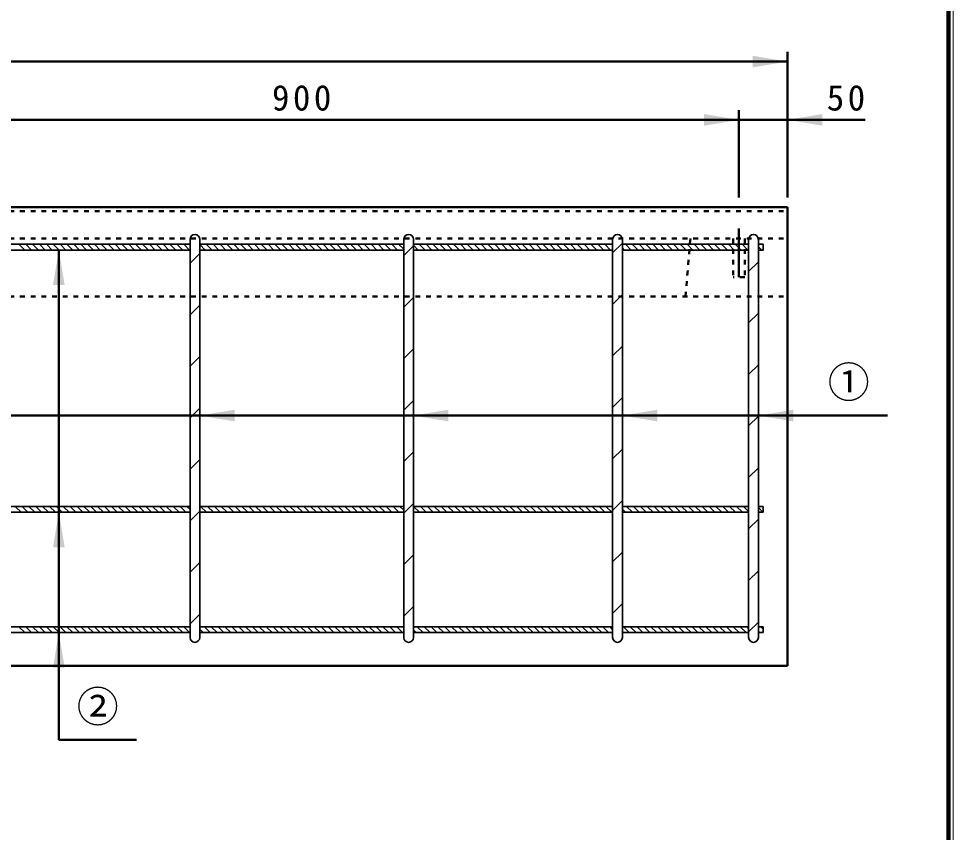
# Model space of a CAD drawing. Units: millimetres, scale not verified. Extents: x 100 to 4105, y 100 to 2870.
# Drawn here: x 3143 to 4105, y 938 to 1776 of the extents above; entities that cross this region are included whole.
import ezdxf
from ezdxf.enums import TextEntityAlignment as Align

# ---------------------------------------------------------------- set-up
doc = ezdxf.new("R2010")
doc.units = ezdxf.units.MM
doc.header["$LTSCALE"] = 5
doc.linetypes.add('USER1', pattern=[2.2, 1, -1.2])
doc.linetypes.add('USER3', pattern=[13.4, 10, -1.2, 1, -1.2])
doc.layers.add('V-nasSTD', color=7, linetype='Continuous', lineweight=50)
doc.styles.add('ＭＳ ゴシック', font='')
doc.styles.get('ＭＳ ゴシック').set_extended_font_data('MS Gothic')

msp = doc.modelspace()

# ---------------------------------------------------------------- hatches: boundary and pattern name
at = {"layer": 'V-nasSTD'}
for points in [[(3898.35, 1725.38), (3934.35, 1731.38), (3898.35, 1737.38)], [(3848.35, 1665.38), (3884.35, 1671.38), (3848.35, 1677.38)], [(3970.35, 1677.38), (3934.35, 1671.38), (3970.35, 1665.38)], [(3190.35, 1501.38), (3184.35, 1537.38), (3178.35, 1501.38)], [(3365.35, 1372.923), (3329.35, 1366.923), (3365.35, 1360.923)], [(3585.35, 1372.923), (3549.35, 1366.923), (3585.35, 1360.923)], [(3800.35, 1372.923), (3764.35, 1366.923), (3800.35, 1360.923)], [(3940.35, 1372.923), (3904.35, 1366.923), (3940.35, 1360.923)], [(3190.35, 1231.38), (3184.35, 1267.38), (3178.35, 1231.38)], [(3190.35, 1107.38), (3184.35, 1143.38), (3178.35, 1107.38)]]:
    msp.add_hatch(color=256, dxfattribs=at).paths.add_polyline_path(points)

# ---------------------------------------------------------------- linework, layer by layer
at = {"layer": 'V-nasSTD', "lineweight": 100}
msp.add_line((4100, 105), (4100, 2865), dxfattribs=at)
at = {"layer": 'V-nasSTD'}
for p, q in [((3934.35, 1591.38), (3934.35, 1741.38)), ((1934.35, 1731.38), (3934.35, 1731.38)), ((3884.35, 1591.38), (3884.35, 1681.38)), ((2984.35, 1671.38), (3884.35, 1671.38)), ((3884.35, 1671.38), (3934.35, 1671.38)), ((4014.35, 1671.38), (3934.35, 1671.38)), ((1934.35, 1581.38), (3934.35, 1581.38)), ((3934.35, 1581.38), (3934.35, 1109.38)), ((3184.35, 1032.88), (3184.35, 1537.38)), ((4037.35, 1366.923), (2934.35, 1366.923)), ((1934.35, 1109.38), (3934.35, 1109.38)), ((3184.35, 1032.88), (3264.35, 1032.88))]:
    msp.add_line(p, q, dxfattribs=at)
at = {"layer": 'V-nasSTD', "linetype": 'USER1'}
for p, q in [((1934.35, 1577.38), (3934.35, 1577.38)), ((1934.35, 1549.38), (3934.35, 1549.38)), ((3829.35, 1489.38), (3834.35, 1549.38)), ((3878.35, 1549.38), (3878.35, 1509.38)), ((3890.35, 1549.38), (3890.35, 1509.38)), ((3890.35, 1509.38), (3878.35, 1509.38)), ((1934.35, 1489.38), (3934.35, 1489.38))]:
    msp.add_line(p, q, dxfattribs=at)
at = {"layer": 'V-nasSTD', "linetype": 'USER3'}
msp.add_line((3884.35, 1559.38), (3884.35, 1509.38), dxfattribs=at)
at = {"layer": 'V-nasSTD', "lineweight": 35}
for p, q in [((3049.35, 1543.38), (3319.35, 1543.38)), ((3143.187, 1543.38), (3149.187, 1537.38)), ((3150.258, 1543.38), (3156.258, 1537.38)), ((3157.329, 1543.38), (3163.329, 1537.38)), ((3164.4, 1543.38), (3170.4, 1537.38)), ((3171.471, 1543.38), (3177.471, 1537.38)), ((3178.542, 1543.38), (3184.542, 1537.38)), ((3185.613, 1543.38), (3191.613, 1537.38)), ((3192.684, 1543.38), (3198.684, 1537.38)), ((3199.755, 1543.38), (3205.755, 1537.38)), ((3206.826, 1543.38), (3212.826, 1537.38)), ((3213.897, 1543.38), (3219.897, 1537.38)), ((3220.968, 1543.38), (3226.968, 1537.38)), ((3228.039, 1543.38), (3234.039, 1537.38)), ((3235.111, 1543.38), (3241.111, 1537.38)), ((3242.182, 1543.38), (3248.182, 1537.38)), ((3249.253, 1543.38), (3255.253, 1537.38)), ((3256.324, 1543.38), (3262.324, 1537.38)), ((3263.395, 1543.38), (3269.395, 1537.38)), ((3270.466, 1543.38), (3276.466, 1537.38)), ((3277.537, 1543.38), (3283.537, 1537.38)), ((3284.608, 1543.38), (3290.608, 1537.38)), ((3291.679, 1543.38), (3297.679, 1537.38)), ((3298.75, 1543.38), (3304.75, 1537.38)), ((3305.821, 1543.38), (3311.821, 1537.38)), ((3312.892, 1543.38), (3318.892, 1537.38)), ((3319.35, 1138.38), (3319.35, 1548.38)), ((3329.35, 1548.38), (3329.35, 1138.38)), ((3329.35, 1543.38), (3539.35, 1543.38)), ((3329.35, 1543.044), (3335.014, 1537.38)), ((3336.085, 1543.38), (3342.085, 1537.38)), ((3343.156, 1543.38), (3349.156, 1537.38)), ((3350.227, 1543.38), (3356.227, 1537.38)), ((3357.298, 1543.38), (3363.298, 1537.38)), ((3364.37, 1543.38), (3370.37, 1537.38)), ((3371.441, 1543.38), (3377.441, 1537.38)), ((3378.512, 1543.38), (3384.512, 1537.38)), ((3385.583, 1543.38), (3391.583, 1537.38)), ((3392.654, 1543.38), (3398.654, 1537.38)), ((3399.725, 1543.38), (3405.725, 1537.38)), ((3406.796, 1543.38), (3412.796, 1537.38)), ((3413.867, 1543.38), (3419.867, 1537.38)), ((3420.938, 1543.38), (3426.938, 1537.38)), ((3428.009, 1543.38), (3434.009, 1537.38)), ((3435.08, 1543.38), (3441.08, 1537.38)), ((3442.151, 1543.38), (3448.151, 1537.38)), ((3449.222, 1543.38), (3455.222, 1537.38)), ((3456.293, 1543.38), (3462.293, 1537.38)), ((3463.364, 1543.38), (3469.364, 1537.38)), ((3470.436, 1543.38), (3476.436, 1537.38)), ((3477.507, 1543.38), (3483.507, 1537.38)), ((3484.578, 1543.38), (3490.578, 1537.38)), ((3491.649, 1543.38), (3497.649, 1537.38)), ((3498.72, 1543.38), (3504.72, 1537.38)), ((3505.791, 1543.38), (3511.791, 1537.38)), ((3512.862, 1543.38), (3518.862, 1537.38)), ((3519.933, 1543.38), (3525.933, 1537.38)), ((3527.004, 1543.38), (3533.004, 1537.38)), ((3534.075, 1543.38), (3539.35, 1538.105)), ((3539.35, 1138.38), (3539.35, 1548.38)), ((3539.35, 1531.596), (3549.35, 1541.596)), ((3549.35, 1548.38), (3549.35, 1138.38)), ((3549.35, 1543.38), (3754.35, 1543.38)), ((3549.35, 1542.247), (3554.217, 1537.38)), ((3555.288, 1543.38), (3561.288, 1537.38)), ((3562.359, 1543.38), (3568.359, 1537.38)), ((3569.431, 1543.38), (3575.431, 1537.38)), ((3576.502, 1543.38), (3582.502, 1537.38)), ((3583.573, 1543.38), (3589.573, 1537.38)), ((3590.644, 1543.38), (3596.644, 1537.38)), ((3597.715, 1543.38), (3603.715, 1537.38)), ((3604.786, 1543.38), (3610.786, 1537.38)), ((3611.857, 1543.38), (3617.857, 1537.38)), ((3618.928, 1543.38), (3624.928, 1537.38)), ((3625.999, 1543.38), (3631.999, 1537.38)), ((3633.07, 1543.38), (3639.07, 1537.38)), ((3640.141, 1543.38), (3646.141, 1537.38)), ((3647.212, 1543.38), (3653.212, 1537.38)), ((3654.283, 1543.38), (3660.283, 1537.38)), ((3661.354, 1543.38), (3667.354, 1537.38)), ((3668.425, 1543.38), (3674.425, 1537.38)), ((3675.497, 1543.38), (3681.497, 1537.38)), ((3682.568, 1543.38), (3688.568, 1537.38)), ((3689.639, 1543.38), (3695.639, 1537.38)), ((3696.71, 1543.38), (3702.71, 1537.38)), ((3703.781, 1543.38), (3709.781, 1537.38)), ((3710.852, 1543.38), (3716.852, 1537.38)), ((3717.923, 1543.38), (3723.923, 1537.38)), ((3724.994, 1543.38), (3730.994, 1537.38)), ((3732.065, 1543.38), (3738.065, 1537.38)), ((3739.136, 1543.38), (3745.136, 1537.38)), ((3746.207, 1543.38), (3752.207, 1537.38)), ((3753.278, 1543.38), (3754.35, 1542.308)), ((3754.35, 1138.38), (3754.35, 1548.38)), ((3754.35, 1534.464), (3764.35, 1544.464)), ((3764.35, 1548.38), (3764.35, 1138.38)), ((3764.35, 1543.38), (3894.35, 1543.38)), ((3764.35, 1539.379), (3766.349, 1537.38)), ((3767.42, 1543.38), (3773.42, 1537.38)), ((3774.491, 1543.38), (3780.491, 1537.38)), ((3781.563, 1543.38), (3787.563, 1537.38)), ((3788.634, 1543.38), (3794.634, 1537.38)), ((3795.705, 1543.38), (3801.705, 1537.38)), ((3802.776, 1543.38), (3808.776, 1537.38)), ((3809.847, 1543.38), (3815.847, 1537.38)), ((3816.918, 1543.38), (3822.918, 1537.38)), ((3823.989, 1543.38), (3829.989, 1537.38)), ((3831.06, 1543.38), (3837.06, 1537.38)), ((3838.131, 1543.38), (3844.131, 1537.38)), ((3845.202, 1543.38), (3851.202, 1537.38)), ((3852.273, 1543.38), (3858.273, 1537.38)), ((3859.344, 1543.38), (3865.344, 1537.38)), ((3866.415, 1543.38), (3872.415, 1537.38)), ((3873.486, 1543.38), (3879.486, 1537.38)), ((3880.557, 1543.38), (3886.557, 1537.38)), ((3887.629, 1543.38), (3893.629, 1537.38)), ((3894.35, 1138.38), (3894.35, 1548.38)), ((3904.35, 1548.38), (3904.35, 1138.38)), ((3904.35, 1543.38), (3909.35, 1543.38)), ((3904.35, 1540.801), (3907.771, 1537.38)), ((3908.842, 1543.38), (3909.35, 1542.872)), ((3909.35, 1543.38), (3909.35, 1537.38)), ((3049.35, 1537.38), (3319.35, 1537.38)), ((3319.35, 1523.728), (3329.35, 1533.728)), ((3539.35, 1537.38), (3329.35, 1537.38)), ((3549.35, 1537.38), (3754.35, 1537.38)), ((3764.35, 1537.38), (3894.35, 1537.38)), ((3909.35, 1537.38), (3904.35, 1537.38)), ((3894.35, 1515.365), (3904.35, 1525.365)), ((3319.35, 1496.88), (3319.35, 1393.38)), ((3329.35, 1393.38), (3329.35, 1496.88)), ((3539.35, 1496.88), (3539.35, 1273.38)), ((3549.35, 1273.38), (3549.35, 1496.88)), ((3754.35, 1496.88), (3754.35, 1273.38)), ((3754.35, 1481.431), (3764.35, 1491.431)), ((3764.35, 1273.38), (3764.35, 1496.88)), ((3894.35, 1496.88), (3894.35, 1273.38)), ((3904.35, 1273.38), (3904.35, 1496.88)), ((3539.35, 1478.563), (3549.35, 1488.563)), ((3319.35, 1470.695), (3329.35, 1480.695)), ((3894.35, 1462.332), (3904.35, 1472.332)), ((3539.35, 1425.53), (3549.35, 1435.53)), ((3754.35, 1428.398), (3764.35, 1438.398)), ((3319.35, 1417.662), (3329.35, 1427.662)), ((3894.35, 1409.299), (3904.35, 1419.299)), ((3319.35, 1387.38), (3319.35, 1273.38)), ((3329.35, 1273.38), (3329.35, 1387.38)), ((3754.35, 1375.365), (3764.35, 1385.365)), ((3539.35, 1372.497), (3549.35, 1382.497)), ((3319.35, 1364.629), (3329.35, 1374.629)), ((3894.35, 1356.266), (3904.35, 1366.266)), ((3539.35, 1319.464), (3549.35, 1329.464)), ((3754.35, 1322.332), (3764.35, 1332.332)), ((3319.35, 1311.596), (3329.35, 1321.596)), ((3894.35, 1303.233), (3904.35, 1313.233)), ((3049.35, 1273.38), (3319.35, 1273.38)), ((3139.395, 1273.38), (3145.395, 1267.38)), ((3146.466, 1273.38), (3152.466, 1267.38)), ((3153.537, 1273.38), (3159.537, 1267.38)), ((3160.608, 1273.38), (3166.608, 1267.38)), ((3167.679, 1273.38), (3173.679, 1267.38)), ((3174.75, 1273.38), (3180.75, 1267.38)), ((3181.821, 1273.38), (3187.821, 1267.38)), ((3188.892, 1273.38), (3194.892, 1267.38)), ((3195.963, 1273.38), (3201.963, 1267.38)), ((3203.034, 1273.38), (3209.034, 1267.38)), ((3210.105, 1273.38), (3216.105, 1267.38)), ((3217.177, 1273.38), (3223.177, 1267.38)), ((3224.248, 1273.38), (3230.248, 1267.38)), ((3231.319, 1273.38), (3237.319, 1267.38)), ((3238.39, 1273.38), (3244.39, 1267.38)), ((3245.461, 1273.38), (3251.461, 1267.38)), ((3252.532, 1273.38), (3258.532, 1267.38)), ((3259.603, 1273.38), (3265.603, 1267.38)), ((3266.674, 1273.38), (3272.674, 1267.38)), ((3273.745, 1273.38), (3279.745, 1267.38)), ((3280.816, 1273.38), (3286.816, 1267.38)), ((3287.887, 1273.38), (3293.887, 1267.38)), ((3294.958, 1273.38), (3300.958, 1267.38)), ((3302.029, 1273.38), (3308.029, 1267.38)), ((3309.1, 1273.38), (3315.1, 1267.38)), ((3316.171, 1273.38), (3319.35, 1270.202)), ((3329.35, 1273.38), (3539.35, 1273.38)), ((3330.314, 1273.38), (3336.314, 1267.38)), ((3337.385, 1273.38), (3343.385, 1267.38)), ((3344.456, 1273.38), (3350.456, 1267.38)), ((3351.527, 1273.38), (3357.527, 1267.38)), ((3358.598, 1273.38), (3364.598, 1267.38)), ((3365.669, 1273.38), (3371.669, 1267.38)), ((3372.74, 1273.38), (3378.74, 1267.38)), ((3379.811, 1273.38), (3385.811, 1267.38)), ((3386.882, 1273.38), (3392.882, 1267.38)), ((3393.953, 1273.38), (3399.953, 1267.38)), ((3401.024, 1273.38), (3407.024, 1267.38)), ((3408.095, 1273.38), (3414.095, 1267.38)), ((3415.166, 1273.38), (3421.166, 1267.38)), ((3422.238, 1273.38), (3428.238, 1267.38)), ((3429.309, 1273.38), (3435.309, 1267.38)), ((3436.38, 1273.38), (3442.38, 1267.38)), ((3443.451, 1273.38), (3449.451, 1267.38)), ((3450.522, 1273.38), (3456.522, 1267.38)), ((3457.593, 1273.38), (3463.593, 1267.38)), ((3464.664, 1273.38), (3470.664, 1267.38)), ((3471.735, 1273.38), (3477.735, 1267.38)), ((3478.806, 1273.38), (3484.806, 1267.38)), ((3485.877, 1273.38), (3491.877, 1267.38)), ((3492.948, 1273.38), (3498.948, 1267.38)), ((3500.019, 1273.38), (3506.019, 1267.38)), ((3507.09, 1273.38), (3513.09, 1267.38)), ((3514.161, 1273.38), (3520.161, 1267.38)), ((3521.232, 1273.38), (3527.232, 1267.38)), ((3528.304, 1273.38), (3534.304, 1267.38)), ((3535.375, 1273.38), (3539.35, 1269.405)), ((3539.35, 1266.431), (3549.35, 1276.431)), ((3549.35, 1273.38), (3754.35, 1273.38)), ((3549.517, 1273.38), (3555.517, 1267.38)), ((3556.588, 1273.38), (3562.588, 1267.38)), ((3563.659, 1273.38), (3569.659, 1267.38)), ((3570.73, 1273.38), (3576.73, 1267.38)), ((3577.801, 1273.38), (3583.801, 1267.38)), ((3584.872, 1273.38), (3590.872, 1267.38)), ((3591.943, 1273.38), (3597.943, 1267.38)), ((3599.014, 1273.38), (3605.014, 1267.38)), ((3606.085, 1273.38), (3612.085, 1267.38)), ((3613.156, 1273.38), (3619.156, 1267.38)), ((3620.227, 1273.38), (3626.227, 1267.38)), ((3627.298, 1273.38), (3633.298, 1267.38)), ((3634.37, 1273.38), (3640.37, 1267.38)), ((3641.441, 1273.38), (3647.441, 1267.38)), ((3648.512, 1273.38), (3654.512, 1267.38)), ((3655.583, 1273.38), (3661.583, 1267.38)), ((3662.654, 1273.38), (3668.654, 1267.38)), ((3669.725, 1273.38), (3675.725, 1267.38)), ((3676.796, 1273.38), (3682.796, 1267.38)), ((3683.867, 1273.38), (3689.867, 1267.38)), ((3690.938, 1273.38), (3696.938, 1267.38)), ((3698.009, 1273.38), (3704.009, 1267.38)), ((3705.08, 1273.38), (3711.08, 1267.38)), ((3712.151, 1273.38), (3718.151, 1267.38)), ((3719.222, 1273.38), (3725.222, 1267.38)), ((3726.293, 1273.38), (3732.293, 1267.38)), ((3733.364, 1273.38), (3739.364, 1267.38)), ((3740.436, 1273.38), (3746.436, 1267.38)), ((3747.507, 1273.38), (3753.507, 1267.38)), ((3754.35, 1269.299), (3764.35, 1279.299)), ((3764.35, 1273.38), (3894.35, 1273.38)), ((3764.35, 1270.679), (3767.649, 1267.38)), ((3768.72, 1273.38), (3774.72, 1267.38)), ((3775.791, 1273.38), (3781.791, 1267.38)), ((3782.862, 1273.38), (3788.862, 1267.38)), ((3789.933, 1273.38), (3795.933, 1267.38)), ((3797.004, 1273.38), (3803.004, 1267.38)), ((3804.075, 1273.38), (3810.075, 1267.38)), ((3811.146, 1273.38), (3817.146, 1267.38)), ((3818.217, 1273.38), (3824.217, 1267.38)), ((3825.288, 1273.38), (3831.288, 1267.38)), ((3832.359, 1273.38), (3838.359, 1267.38)), ((3839.431, 1273.38), (3845.431, 1267.38)), ((3846.502, 1273.38), (3852.502, 1267.38)), ((3853.573, 1273.38), (3859.573, 1267.38)), ((3860.644, 1273.38), (3866.644, 1267.38)), ((3867.715, 1273.38), (3873.715, 1267.38)), ((3874.786, 1273.38), (3880.786, 1267.38)), ((3881.857, 1273.38), (3887.857, 1267.38)), ((3888.928, 1273.38), (3894.35, 1267.958)), ((3904.35, 1273.38), (3909.35, 1273.38)), ((3904.35, 1272.1), (3909.07, 1267.38)), ((3909.35, 1273.38), (3909.35, 1267.38)), ((3049.35, 1267.38), (3319.35, 1267.38)), ((3319.35, 1258.563), (3329.35, 1268.563)), ((3319.35, 1267.38), (3319.35, 1149.38)), ((3539.35, 1267.38), (3329.35, 1267.38)), ((3329.35, 1149.38), (3329.35, 1267.38)), ((3539.35, 1267.38), (3539.35, 1149.38)), ((3549.35, 1267.38), (3754.35, 1267.38)), ((3549.35, 1149.38), (3549.35, 1267.38)), ((3754.35, 1267.38), (3754.35, 1149.38)), ((3764.35, 1267.38), (3894.35, 1267.38)), ((3764.35, 1149.38), (3764.35, 1267.38)), ((3894.35, 1267.38), (3894.35, 1149.38)), ((3909.35, 1267.38), (3904.35, 1267.38)), ((3904.35, 1149.38), (3904.35, 1267.38)), ((3894.35, 1250.2), (3904.35, 1260.2)), ((3539.35, 1213.398), (3549.35, 1223.398)), ((3754.35, 1216.266), (3764.35, 1226.266)), ((3319.35, 1205.53), (3329.35, 1215.53)), ((3894.35, 1197.167), (3904.35, 1207.167)), ((3539.35, 1160.365), (3549.35, 1170.365)), ((3754.35, 1163.233), (3764.35, 1173.233)), ((3319.35, 1152.497), (3329.35, 1162.497)), ((3049.35, 1149.38), (3319.35, 1149.38)), ((3143.187, 1149.38), (3149.187, 1143.38)), ((3150.258, 1149.38), (3156.258, 1143.38)), ((3157.329, 1149.38), (3163.329, 1143.38)), ((3164.4, 1149.38), (3170.4, 1143.38)), ((3171.471, 1149.38), (3177.471, 1143.38)), ((3178.542, 1149.38), (3184.542, 1143.38)), ((3185.613, 1149.38), (3191.613, 1143.38)), ((3192.684, 1149.38), (3198.684, 1143.38)), ((3199.755, 1149.38), (3205.755, 1143.38)), ((3206.826, 1149.38), (3212.826, 1143.38)), ((3213.897, 1149.38), (3219.897, 1143.38)), ((3220.968, 1149.38), (3226.968, 1143.38)), ((3228.039, 1149.38), (3234.039, 1143.38)), ((3235.111, 1149.38), (3241.111, 1143.38)), ((3242.182, 1149.38), (3248.182, 1143.38)), ((3249.253, 1149.38), (3255.253, 1143.38)), ((3256.324, 1149.38), (3262.324, 1143.38)), ((3263.395, 1149.38), (3269.395, 1143.38)), ((3270.466, 1149.38), (3276.466, 1143.38)), ((3277.537, 1149.38), (3283.537, 1143.38)), ((3284.608, 1149.38), (3290.608, 1143.38)), ((3291.679, 1149.38), (3297.679, 1143.38)), ((3298.75, 1149.38), (3304.75, 1143.38)), ((3305.821, 1149.38), (3311.821, 1143.38)), ((3312.892, 1149.38), (3318.892, 1143.38)), ((3329.35, 1149.38), (3539.35, 1149.38)), ((3329.35, 1147.064), (3333.034, 1143.38)), ((3334.105, 1149.38), (3340.105, 1143.38)), ((3341.177, 1149.38), (3347.177, 1143.38)), ((3348.248, 1149.38), (3354.248, 1143.38)), ((3355.319, 1149.38), (3361.319, 1143.38)), ((3362.39, 1149.38), (3368.39, 1143.38)), ((3369.461, 1149.38), (3375.461, 1143.38)), ((3376.532, 1149.38), (3382.532, 1143.38)), ((3383.603, 1149.38), (3389.603, 1143.38)), ((3390.674, 1149.38), (3396.674, 1143.38)), ((3397.745, 1149.38), (3403.745, 1143.38)), ((3404.816, 1149.38), (3410.816, 1143.38)), ((3411.887, 1149.38), (3417.887, 1143.38)), ((3418.958, 1149.38), (3424.958, 1143.38)), ((3426.029, 1149.38), (3432.029, 1143.38)), ((3433.1, 1149.38), (3439.1, 1143.38)), ((3440.171, 1149.38), (3446.171, 1143.38)), ((3447.243, 1149.38), (3453.243, 1143.38)), ((3454.314, 1149.38), (3460.314, 1143.38)), ((3461.385, 1149.38), (3467.385, 1143.38)), ((3468.456, 1149.38), (3474.456, 1143.38)), ((3475.527, 1149.38), (3481.527, 1143.38)), ((3482.598, 1149.38), (3488.598, 1143.38)), ((3489.669, 1149.38), (3495.669, 1143.38)), ((3496.74, 1149.38), (3502.74, 1143.38)), ((3503.811, 1149.38), (3509.811, 1143.38)), ((3510.882, 1149.38), (3516.882, 1143.38)), ((3517.953, 1149.38), (3523.953, 1143.38)), ((3525.024, 1149.38), (3531.024, 1143.38)), ((3532.095, 1149.38), (3538.095, 1143.38)), ((3539.166, 1149.38), (3539.35, 1149.196)), ((3549.35, 1149.38), (3754.35, 1149.38)), ((3549.35, 1146.268), (3552.238, 1143.38)), ((3553.309, 1149.38), (3559.309, 1143.38)), ((3560.38, 1149.38), (3566.38, 1143.38)), ((3567.451, 1149.38), (3573.451, 1143.38)), ((3574.522, 1149.38), (3580.522, 1143.38)), ((3581.593, 1149.38), (3587.593, 1143.38)), ((3588.664, 1149.38), (3594.664, 1143.38)), ((3595.735, 1149.38), (3601.735, 1143.38)), ((3602.806, 1149.38), (3608.806, 1143.38)), ((3609.877, 1149.38), (3615.877, 1143.38)), ((3616.948, 1149.38), (3622.948, 1143.38)), ((3624.019, 1149.38), (3630.019, 1143.38)), ((3631.09, 1149.38), (3637.09, 1143.38)), ((3638.161, 1149.38), (3644.161, 1143.38)), ((3645.232, 1149.38), (3651.232, 1143.38)), ((3652.304, 1149.38), (3658.304, 1143.38)), ((3659.375, 1149.38), (3665.375, 1143.38)), ((3666.446, 1149.38), (3672.446, 1143.38)), ((3673.517, 1149.38), (3679.517, 1143.38)), ((3680.588, 1149.38), (3686.588, 1143.38)), ((3687.659, 1149.38), (3693.659, 1143.38)), ((3694.73, 1149.38), (3700.73, 1143.38)), ((3701.801, 1149.38), (3707.801, 1143.38)), ((3708.872, 1149.38), (3714.872, 1143.38)), ((3715.943, 1149.38), (3721.943, 1143.38)), ((3723.014, 1149.38), (3729.014, 1143.38)), ((3730.085, 1149.38), (3736.085, 1143.38)), ((3737.156, 1149.38), (3743.156, 1143.38)), ((3744.227, 1149.38), (3750.227, 1143.38)), ((3751.298, 1149.38), (3754.35, 1146.329)), ((3764.35, 1149.38), (3894.35, 1149.38)), ((3765.441, 1149.38), (3771.441, 1143.38)), ((3772.512, 1149.38), (3778.512, 1143.38)), ((3779.583, 1149.38), (3785.583, 1143.38)), ((3786.654, 1149.38), (3792.654, 1143.38)), ((3793.725, 1149.38), (3799.725, 1143.38)), ((3800.796, 1149.38), (3806.796, 1143.38)), ((3807.867, 1149.38), (3813.867, 1143.38)), ((3814.938, 1149.38), (3820.938, 1143.38)), ((3822.009, 1149.38), (3828.009, 1143.38)), ((3829.08, 1149.38), (3835.08, 1143.38)), ((3836.151, 1149.38), (3842.151, 1143.38)), ((3843.222, 1149.38), (3849.222, 1143.38)), ((3850.293, 1149.38), (3856.293, 1143.38)), ((3857.364, 1149.38), (3863.364, 1143.38)), ((3864.436, 1149.38), (3870.436, 1143.38)), ((3871.507, 1149.38), (3877.507, 1143.38)), ((3878.578, 1149.38), (3884.578, 1143.38)), ((3885.649, 1149.38), (3891.649, 1143.38)), ((3892.72, 1149.38), (3894.35, 1147.75)), ((3894.35, 1144.134), (3904.35, 1154.134)), ((3904.35, 1149.38), (3909.35, 1149.38)), ((3904.35, 1144.821), (3905.791, 1143.38)), ((3906.862, 1149.38), (3909.35, 1146.892)), ((3909.35, 1149.38), (3909.35, 1143.38)), ((3049.35, 1143.38), (3319.35, 1143.38)), ((3319.35, 1143.38), (3319.35, 1138.38)), ((3539.35, 1143.38), (3329.35, 1143.38)), ((3329.35, 1138.38), (3329.35, 1143.38)), ((3539.35, 1143.38), (3539.35, 1138.38)), ((3549.35, 1143.38), (3754.35, 1143.38)), ((3549.35, 1138.38), (3549.35, 1143.38)), ((3754.35, 1143.38), (3754.35, 1138.38)), ((3764.35, 1143.38), (3894.35, 1143.38)), ((3764.35, 1138.38), (3764.35, 1143.38)), ((3894.35, 1143.38), (3894.35, 1138.38)), ((3909.35, 1143.38), (3904.35, 1143.38)), ((3904.35, 1138.38), (3904.35, 1143.38))]:
    msp.add_line(p, q, dxfattribs=at)
at = {"layer": 'V-nasSTD', "lineweight": 13}
msp.add_lwpolyline([(100, 100), (100, 2870), (4105, 2870), (4105, 100)], close=True, dxfattribs=at)
at = {"layer": 'V-nasSTD', "lineweight": 35}
for centre, start, end in [((3324.35, 1548.38), 0, 180), ((3544.35, 1548.38), 0, 180), ((3759.35, 1548.38), 0, 180), ((3899.35, 1548.38), 0, 180), ((3324.35, 1138.38), 180, 0), ((3324.35, 1138.38), 180, 0), ((3544.35, 1138.38), 180, 0), ((3544.35, 1138.38), 180, 0), ((3759.35, 1138.38), 180, 0), ((3759.35, 1138.38), 180, 0), ((3899.35, 1138.38), 180, 0), ((3899.35, 1138.38), 180, 0)]:
    msp.add_arc(centre, 5, start, end, dxfattribs=at)

# ---------------------------------------------------------------- texts
at = {"layer": 'V-nasSTD', "style": 'ＭＳ ゴシック'}
for s, p in [('①', (3975.75, 1417.123)), ('②', (3202.75, 1083.08))]:
    msp.add_text(s, height=31.67, dxfattribs=at).set_placement(p, align=Align.TOP_LEFT)
at = {"layer": 'V-nasSTD', "char_height": 26.39, "attachment_point": 1, "style": 'ＭＳ ゴシック'}
for s, insert in [('\\T1.2;900', (3403.75, 1707.38)), ('\\T1.2;50', (3974.75, 1707.38))]:
    msp.add_mtext(s, dxfattribs=dict(at, insert=insert))

doc.saveas('drawing.dxf')
